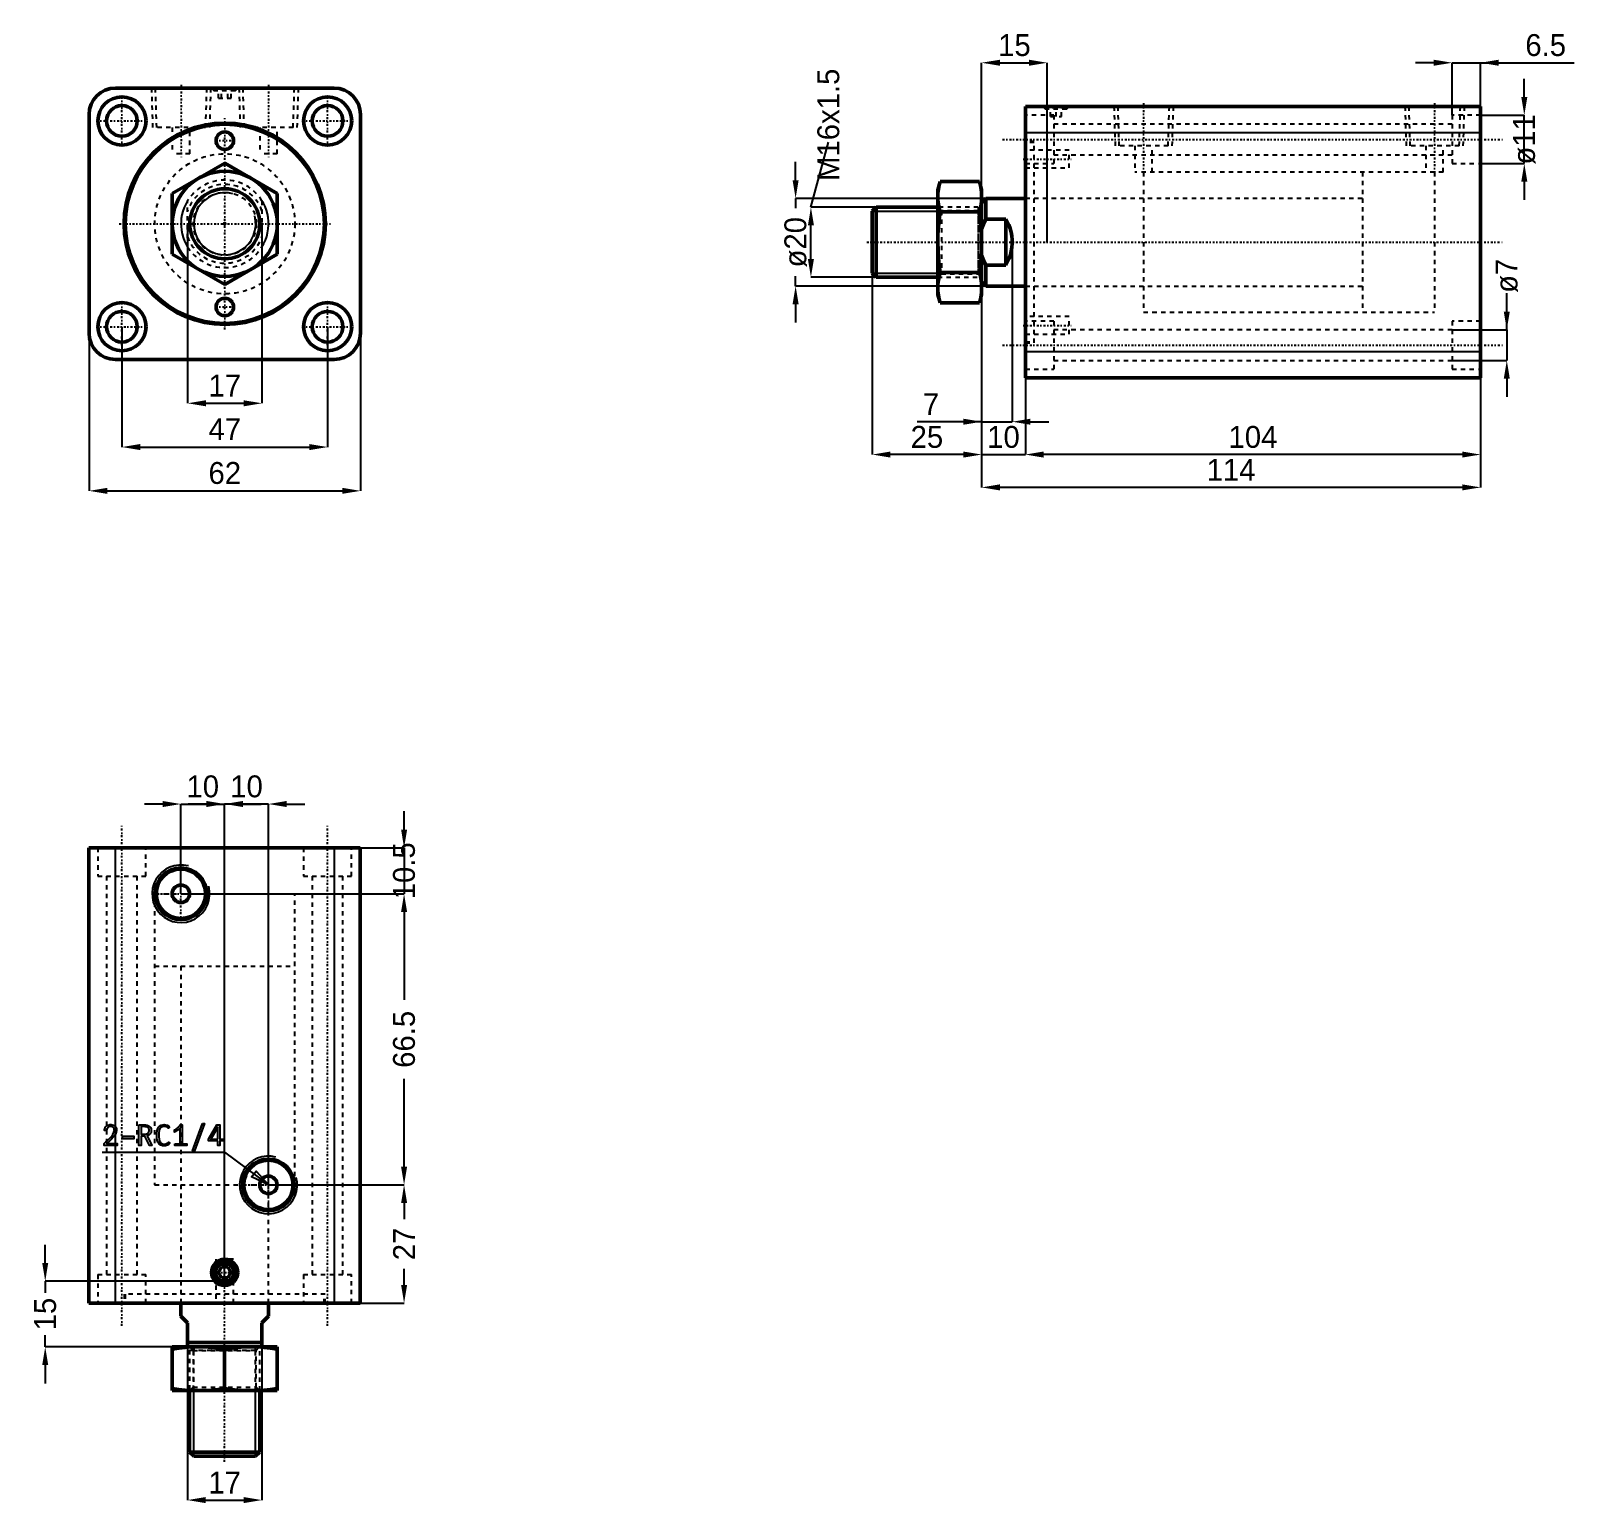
# Model space of a CAD drawing. Header units: millimetres. Extents: x -44 to 308, y -292 to 44.
import ezdxf

# ---------------------------------------------------------------- set-up
doc = ezdxf.new("R2010")
doc.units = ezdxf.units.MM
doc.linetypes.add('Center', pattern=[1.5, 0.45, -0.5, 0.05, -0.5])
doc.linetypes.add('Dashed', pattern=[2, 1, -1])
for name, color, linetype, lineweight in [('2d ConnectionPoints', 7, 'Continuous', 50), ('AM_0', 7, 'Continuous', 50), ('AM_4', 3, 'Continuous', 25), ('AM_5', 3, 'Continuous', 25), ('AM_7', 7, 'Center', 25), ('AM_9', 6, 'Dashed', 25)]:
    doc.layers.add(name, color=color, linetype=linetype, lineweight=lineweight)
doc.dimstyles.new('ISO-25', dxfattribs={"dimtxt": 2.5, "dimasz": 2.5, "dimexe": 1.25, "dimexo": 0.625, "dimtad": 1, "dimtxsty": 'Standard', "dimcen": 2.5, "dimadec": 0, "dimazin": 0, "dimtfac": 1, "dimtmove": 0, "dimatfit": 3, "dimfxl": 1, "dimarcsym": 0})

# ---------------------------------------------------------------- blocks, each defined once
blk = doc.blocks.new('1_CXHC_NUTM16X1_5_0_in_CXHC_A_EX_SD_32_50ST_0__CN_0')
at = {"layer": 'AM_0'}
for p, q in [((-12, 6.93), (0, 13.86)), ((0, 13.86), (12, 6.93)), ((-12, -6.93), (-12, 6.93)), ((12, 6.93), (12, -6.93)), ((0, -13.86), (-12, -6.93)), ((12, -6.93), (0, -13.86))]:
    blk.add_line(p, q, dxfattribs=at)
blk.add_circle((0, 0), 12, dxfattribs=at)
at = {"layer": 'AM_9'}
blk.add_circle((0, 0), 7.19, dxfattribs=at)
blk = doc.blocks.new('2_RODcxhc_a_sd_32_50_EX_0_in_CXHC_A_EX_SD_32_50ST_0__CN_0')
at = {"layer": 'AM_0'}
blk.add_circle((0, 0), 8, dxfattribs=at)
at = {"layer": 'AM_5'}
blk.add_arc((0, 0), 7.08, 75, 15, dxfattribs=at)
at = {"layer": 'AM_9'}
for p, q in [((-8.5, -5.27), (-8.5, 5.27)), ((8.5, 5.27), (8.5, -5.27))]:
    blk.add_line(p, q, dxfattribs=at)
for points in [[(-8.5, 5.27), (-8.93, 4.51), (-9.29, 3.71), (-9.57, 2.89), (-9.79, 2.04), (-9.93, 1.18), (-10, 0.31), (-9.98, -0.56), (-9.9, -1.43), (-9.74, -2.29), (-9.5, -3.13), (-9.19, -3.94), (-8.81, -4.73), (-8.5, -5.27)], [(8.5, -5.27), (8.93, -4.51), (9.29, -3.71), (9.57, -2.89), (9.79, -2.04), (9.93, -1.18), (10, -0.31), (9.98, 0.56), (9.9, 1.43), (9.74, 2.29), (9.5, 3.13), (9.19, 3.94), (8.81, 4.73), (8.5, 5.27)]]:
    blk.add_lwpolyline(points, dxfattribs=at)
for radius, start, end in [(10, 31.7883, 148.2117), (9, 19.1881, 160.8119), (9, 199.1881, 340.8119), (10, 211.7883, 328.2117)]:
    blk.add_arc((0, 0), radius, start, end, dxfattribs=at)
blk = doc.blocks.new('3_bodycxhc_a_sd_32_50_0_in_CXHC_A_EX_SD_32_50ST_0__CN_0')
at = {"layer": 'AM_0'}
for p, q in [((25, 31), (-25, 31)), ((-31, 25), (-31, -25)), ((31, -25), (31, 25)), ((-25, -31), (25, -31))]:
    blk.add_line(p, q, dxfattribs=at)
for centre, radius in [((-23.5, 23.5), 5.5), ((23.5, 23.5), 5.5), ((-23.5, 23.5), 3.5), ((23.5, 23.5), 3.5), ((0, 0), 23), ((0, 0), 22.75), ((0, 19), 2), ((0, -19), 2), ((-23.5, -23.5), 5.5), ((-23.5, -23.5), 3.5), ((23.5, -23.5), 5.5), ((23.5, -23.5), 3.5)]:
    blk.add_circle(centre, radius, dxfattribs=at)
for centre, start, end in [((-25, 25), 90, 180), ((25, 25), 0, 90), ((-25, -25), 180, 270), ((25, -25), 270, 360)]:
    blk.add_arc(centre, 6, start, end, dxfattribs=at)
at = {"layer": 'AM_5', "linetype": 'Dashed'}
for p, q in [((-16.77, 31), (-16.48, 22)), ((-3.23, 31), (-3.52, 22)), ((3.23, 31), (3.52, 22)), ((16.77, 31), (16.48, 22))]:
    blk.add_line(p, q, dxfattribs=at)
at = {"layer": 'AM_7'}
for p, q in [((-10, 31.75), (-10, 15.25)), ((10, 31.75), (10, 15.25)), ((-23.5, 17.73), (-23.5, 29.27)), ((0, 31.03), (0, 30.37)), ((23.5, 17.73), (23.5, 29.27)), ((-29.27, 23.5), (-17.73, 23.5)), ((0, -24.15), (0, 24.15)), ((17.73, 23.5), (29.27, 23.5)), ((-2.1, 19), (2.1, 19)), ((-24.15, 0), (24.15, 0)), ((-23.5, -29.27), (-23.5, -17.73)), ((-2.1, -19), (2.1, -19)), ((23.5, -29.27), (23.5, -17.73)), ((-29.27, -23.5), (-17.73, -23.5)), ((17.73, -23.5), (29.27, -23.5))]:
    blk.add_line(p, q, dxfattribs=at)
at = {"layer": 'AM_9'}
for p, q in [((-15.91, 31), (-15.63, 22)), ((-4.37, 22), (-4.09, 31)), ((-3, 31), (-2.4, 30.4)), ((-2.1, 30.7), (-2.4, 30.4)), ((2.4, 30.4), (-2.4, 30.4)), ((2.1, 30.7), (-2.1, 30.7)), ((-1.44, 28.7), (-1.44, 30.7)), ((-1.44, 28.7), (1.44, 28.7)), ((-0.72, 28.7), (-0.72, 30.7)), ((0.72, 28.7), (0.72, 30.7)), ((1.44, 28.7), (1.44, 30.7)), ((2.4, 30.4), (2.1, 30.7)), ((2.4, 30.4), (3, 31)), ((4.09, 31), (4.37, 22)), ((15.63, 22), (15.91, 31)), ((-4.37, 22), (-15.63, 22)), ((-12, 22), (-12, 16)), ((-8, 16), (-8, 22)), ((15.63, 22), (4.37, 22)), ((8, 22), (8, 16)), ((12, 16), (12, 22)), ((-8, 16), (-12, 16)), ((12, 16), (8, 16))]:
    blk.add_line(p, q, dxfattribs=at)
blk.add_circle((0, 0), 16, dxfattribs=at)
blk = doc.blocks.new('*D4')
at = {"layer": 'AM_5', "color": 0, "lineweight": -2}
for p, q in [((-23.5, -23.5), (-23.5, -51)), ((23.5, -23.5), (23.5, -51)), ((-19.33, -51), (19.33, -51))]:
    blk.add_line(p, q, dxfattribs=at)
at = {"layer": 'AM_5', "color": 0}
for points in [[(-19.33, -50.31), (-19.33, -51.69), (-23.5, -51)], [(19.33, -51.69), (19.33, -50.31), (23.5, -51)]]:
    blk.add_solid(points, dxfattribs=at)
at = {"layer": 'Defpoints', "color": 0}
for p in [(-23.5, -23.5), (23.5, -23.5), (23.5, -51)]:
    blk.add_point(p, dxfattribs=at)
at = {"layer": 'AM_5', "color": 0, "insert": (0, -46.91), "char_height": 5, "attachment_point": 5}
blk.add_mtext('47', dxfattribs=at)
blk = doc.blocks.new('*D5')
at = {"layer": 'AM_5', "color": 0, "lineweight": -2}
for p, q in [((-31, -25), (-31, -61)), ((31, -25), (31, -61)), ((-26.83, -61), (26.83, -61))]:
    blk.add_line(p, q, dxfattribs=at)
at = {"layer": 'AM_5', "color": 0}
for points in [[(-26.83, -60.31), (-26.83, -61.69), (-31, -61)], [(26.83, -61.69), (26.83, -60.31), (31, -61)]]:
    blk.add_solid(points, dxfattribs=at)
at = {"layer": 'Defpoints', "color": 0}
for p in [(-31, -25), (31, -25), (31, -61)]:
    blk.add_point(p, dxfattribs=at)
at = {"layer": 'AM_5', "color": 0, "insert": (0, -56.95), "char_height": 5, "attachment_point": 5}
blk.add_mtext('62', dxfattribs=at)
blk = doc.blocks.new('*D6')
at = {"layer": 'AM_5', "color": 0, "lineweight": -2}
for p, q in [((-8.5, 0), (-8.5, -41)), ((8.5, 0), (8.5, -41)), ((-4.33, -41), (4.33, -41))]:
    blk.add_line(p, q, dxfattribs=at)
at = {"layer": 'AM_5', "color": 0}
for points in [[(-4.33, -40.31), (-4.33, -41.69), (-8.5, -41)], [(4.33, -41.69), (4.33, -40.31), (8.5, -41)]]:
    blk.add_solid(points, dxfattribs=at)
at = {"layer": 'Defpoints', "color": 0}
for p in [(-8.5, 0), (8.5, 0), (8.5, -41)]:
    blk.add_point(p, dxfattribs=at)
at = {"layer": 'AM_5', "color": 0, "insert": (0, -36.95), "char_height": 5, "attachment_point": 5}
blk.add_mtext('17', dxfattribs=at)
blk = doc.blocks.new('1_CXHC_NUTM16X1_5_0_in_CXHC_A_EX_SD_32_50ST_0__CN_2')
at = {"layer": 'AM_0'}
for p, q in [((-19.5, 13.86), (-20, 12)), ((-20, 12), (-20, -12)), ((-19.5, 13.86), (-10.5, 13.86)), ((-10, 12), (-10.5, 13.86)), ((-10, 12), (-10, -12)), ((-19.5, 6.93), (-10.5, 6.93)), ((-19.5, -6.93), (-10.5, -6.93)), ((-20, -12), (-19.5, -13.86)), ((-19.5, -13.86), (-10.5, -13.86)), ((-10.5, -13.86), (-10, -12))]:
    blk.add_line(p, q, dxfattribs=at)
for points in [[(-19.5, 13.86), (-19.71, 13), (-19.87, 12.13), (-19.97, 11.26), (-20, 10.39)], [(-10, 10.39), (-10.03, 11.26), (-10.13, 12.12), (-10.29, 12.99), (-10.5, 13.86)], [(-20, 10.39), (-19.97, 9.53), (-19.87, 8.66), (-19.71, 7.79), (-19.5, 6.93)], [(-10.5, 6.93), (-10.29, 7.79), (-10.13, 8.65), (-10.03, 9.52), (-10, 10.39)], [(-19.5, 6.93), (-19.71, 5.21), (-19.87, 3.48), (-19.97, 1.74), (-20, 0)], [(-10, 0), (-10.04, 1.78), (-10.14, 3.56), (-10.29, 5.25), (-10.5, 6.93)], [(-20, 0), (-19.96, -1.78), (-19.86, -3.56), (-19.71, -5.25), (-19.5, -6.93)], [(-10.5, -6.93), (-10.29, -5.21), (-10.13, -3.48), (-10.03, -1.74), (-10, 0)], [(-19.5, -6.93), (-19.71, -7.79), (-19.87, -8.65), (-19.97, -9.52), (-20, -10.39)], [(-10, -10.39), (-10.03, -9.53), (-10.13, -8.66), (-10.29, -7.79), (-10.5, -6.93)], [(-20, -10.39), (-19.97, -11.26), (-19.87, -12.12), (-19.71, -12.99), (-19.5, -13.86)], [(-10.5, -13.86), (-10.29, -13), (-10.13, -12.13), (-10.03, -11.26), (-10, -10.39)]]:
    blk.add_lwpolyline(points, dxfattribs=at)
at = {"layer": 'AM_9'}
for p, q in [((-19.19, 7.19), (-20, 8)), ((-10.81, 7.19), (-19.19, 7.19)), ((-19.19, 7.19), (-19.19, -7.19)), ((-10, 8), (-10.81, 7.19)), ((-10.81, 7.19), (-10.81, -7.19)), ((-20, -8), (-19.19, -7.19)), ((-19.19, -7.19), (-10.81, -7.19)), ((-10.81, -7.19), (-10, -8))]:
    blk.add_line(p, q, dxfattribs=at)
blk = doc.blocks.new('2_RODcxhc_a_sd_32_50_EX_0_in_CXHC_A_EX_SD_32_50ST_0__CN_2')
at = {"layer": 'AM_0'}
for p, q in [((-34.08, 8), (-35, 7.08)), ((-35, 7.08), (-35, -7.08)), ((-20, 8), (-34.08, 8)), ((-34.08, 8), (-34.08, -8)), ((-9, 10), (-10, 9)), ((0, 10), (-9, 10)), ((-9, 10), (-9, 5.27)), ((-4.5, 5.27), (-9, 5.27)), ((-4.5, 5.27), (-4.5, -5.27)), ((-9, -5.27), (-4.5, -5.27)), ((-9, -5.27), (-9, -10)), ((-35, -7.08), (-34.08, -8)), ((-34.08, -8), (-20, -8)), ((-10, -9), (-9, -10)), ((-9, -10), (0, -10))]:
    blk.add_line(p, q, dxfattribs=at)
for points in [[(-9, 5.27), (-9.55, 4.14), (-10, 2.96)], [(-4.5, -5.27), (-4.07, -4.51), (-3.71, -3.71), (-3.43, -2.89), (-3.21, -2.04), (-3.07, -1.18), (-3, -0.31), (-3.02, 0.56), (-3.1, 1.43), (-3.26, 2.29), (-3.5, 3.13), (-3.81, 3.94), (-4.19, 4.73), (-4.5, 5.27)], [(-10, -2.96), (-9.55, -4.13), (-9, -5.27)]]:
    blk.add_lwpolyline(points, dxfattribs=at)
at = {"layer": 'AM_5'}
for p, q in [((-35, 7.08), (-20, 7.08)), ((-35, -7.08), (-20, -7.08))]:
    blk.add_line(p, q, dxfattribs=at)
at = {"layer": 'AM_5', "linetype": 'Dashed'}
for p, q in [((-20, 7.08), (-10.75, 7.08)), ((-20, -7.08), (-10.75, -7.08))]:
    blk.add_line(p, q, dxfattribs=at)
at = {"layer": 'AM_7'}
blk.add_line((-36.25, 0), (109.2, 0), dxfattribs=at)
at = {"layer": 'AM_9'}
for p, q in [((93.5, 16), (77, 16)), ((77, 16), (77, -16)), ((93.5, 16), (93.5, -16)), ((-10.75, 8), (-20, 8)), ((-10.75, 8), (-10.75, -8)), ((-10, 7.08), (-10.75, 7.08)), ((77, 10), (0, 10)), ((-20, -8), (-10.75, -8)), ((-10.75, -7.08), (-10, -7.08)), ((0, -10), (77, -10)), ((77, -16), (93.5, -16))]:
    blk.add_line(p, q, dxfattribs=at)
blk = doc.blocks.new('3_bodycxhc_a_sd_32_50_0_in_CXHC_A_EX_SD_32_50ST_0__CN_2')
at = {"layer": 'AM_0'}
for p, q in [((104, 31), (0, 31)), ((0, -31), (0, 31)), ((104, -31), (104, 31)), ((104, -31), (0, -31))]:
    blk.add_line(p, q, dxfattribs=at)
at = {"layer": 'AM_4'}
for p, q in [((104, 25), (0, 25)), ((104, -25), (0, -25))]:
    blk.add_line(p, q, dxfattribs=at)
at = {"layer": 'AM_5', "linetype": 'Dashed'}
for p, q in [((20.23, 31), (20.52, 22)), ((33.77, 31), (33.48, 22)), ((86.73, 31), (87.02, 22)), ((100.27, 31), (99.98, 22))]:
    blk.add_line(p, q, dxfattribs=at)
at = {"layer": 'AM_7'}
for p, q in [((27, 31.75), (27, 15.25)), ((93.5, 31.75), (93.5, 15.25)), ((7, 31.03), (7, 30.37)), ((-5.2, 23.5), (109.2, 23.5)), ((-0.5, 19), (10.5, 19)), ((-0.5, -19), (10.5, -19)), ((-5.2, -23.5), (109.2, -23.5))]:
    blk.add_line(p, q, dxfattribs=at)
at = {"layer": 'AM_9'}
for p, q in [((6.5, 29), (0, 29)), ((4, 31), (4.6, 30.4)), ((4.9, 30.7), (4.6, 30.4)), ((9.4, 30.4), (4.6, 30.4)), ((9.1, 30.7), (4.9, 30.7)), ((5.75, 28.7), (5.75, 30.7)), ((5.75, 28.7), (8.25, 28.7)), ((6.5, 29), (6.5, 18)), ((7, 28.7), (7, 30.7)), ((8.25, 28.7), (8.25, 30.7)), ((9.4, 30.4), (9.1, 30.7)), ((9.4, 30.4), (10, 31)), ((21.09, 31), (21.37, 22)), ((32.63, 22), (32.91, 31)), ((87.59, 31), (87.87, 22)), ((104, 29), (97.5, 29)), ((97.5, 29), (97.5, 18)), ((99.13, 22), (99.41, 31)), ((97.5, 27), (6.5, 27)), ((2, 23), (0, 23)), ((2, 22.75), (0, 22.75)), ((2, -23), (2, 23)), ((32.63, 22), (21.37, 22)), ((25, 22), (25, 16)), ((29, 16), (29, 22)), ((99.13, 22), (87.87, 22)), ((91.5, 22), (91.5, 16)), ((95.5, 16), (95.5, 22)), ((10, 21), (0, 21)), ((0, 18), (6.5, 18)), ((6.5, 20), (97.5, 20)), ((10, 17), (10, 21)), ((97.5, 18), (104, 18)), ((0, 17), (10, 17)), ((95.5, 16), (25, 16)), ((27, 16), (27, -16)), ((93.5, 16), (93.5, -16)), ((27, 10), (0, 10)), ((0, -10), (27, -10)), ((10, -17), (0, -17)), ((10, -21), (10, -17)), ((27, -16), (93.5, -16)), ((6.5, -18), (0, -18)), ((0, -21), (10, -21)), ((6.5, -18), (6.5, -29)), ((97.5, -20), (6.5, -20)), ((104, -18), (97.5, -18)), ((97.5, -18), (97.5, -29)), ((0, -22.75), (2, -22.75)), ((0, -23), (2, -23)), ((6.5, -27), (97.5, -27)), ((0, -29), (6.5, -29)), ((97.5, -29), (104, -29))]:
    blk.add_line(p, q, dxfattribs=at)
blk = doc.blocks.new('*D22')
at = {"layer": 'AM_5', "color": 0, "lineweight": -2}
for p, q in [((130.43, 9.96), (130.43, 14.12)), ((173.93, 5.79), (130.43, 5.79)), ((130.43, 5.79), (130.43, 3.54)), ((130.43, -14.21), (130.43, -11.96)), ((173.93, -14.21), (130.43, -14.21)), ((130.43, -18.38), (130.43, -22.54))]:
    blk.add_line(p, q, dxfattribs=at)
at = {"layer": 'AM_5', "color": 0}
for points in [[(129.74, 9.96), (131.12, 9.96), (130.43, 5.79)], [(131.12, -18.38), (129.74, -18.38), (130.43, -14.21)]]:
    blk.add_solid(points, dxfattribs=at)
at = {"layer": 'Defpoints', "color": 0}
for p in [(173.93, 5.79), (130.43, -14.21), (173.93, -14.21)]:
    blk.add_point(p, dxfattribs=at)
at = {"layer": 'AM_5', "color": 0, "insert": (130.43, -4.21), "char_height": 5, "attachment_point": 5, "rotation": 90}
blk.add_mtext('ø20', dxfattribs=at)
blk = doc.blocks.new('*D23')
at = {"layer": 'AM_5', "color": 0, "lineweight": -2}
for p, q in [((172.93, -4.21), (172.93, -45.21)), ((179.93, -4.21), (179.93, -45.21)), ((172.93, -45.21), (158.22, -45.21)), ((172.93, -45.21), (179.93, -45.21)), ((184.1, -45.21), (188.26, -45.21))]:
    blk.add_line(p, q, dxfattribs=at)
at = {"layer": 'AM_5', "color": 0}
for points in [[(168.76, -45.9), (168.76, -44.52), (172.93, -45.21)], [(184.1, -44.52), (184.1, -45.9), (179.93, -45.21)]]:
    blk.add_solid(points, dxfattribs=at)
at = {"layer": 'Defpoints', "color": 0}
for p in [(172.93, -4.21), (179.93, -4.21), (179.93, -45.21)]:
    blk.add_point(p, dxfattribs=at)
at = {"layer": 'AM_5', "color": 0, "insert": (161.38, -41.21), "char_height": 5, "attachment_point": 5}
blk.add_mtext('7', dxfattribs=at)
blk = doc.blocks.new('*D24')
at = {"layer": 'AM_5', "color": 0, "lineweight": -2}
for p, q in [((172.93, -4.21), (172.93, -52.71)), ((182.93, -29.21), (182.93, -52.71)), ((172.93, -52.71), (182.93, -52.71))]:
    blk.add_line(p, q, dxfattribs=at)
at = {"layer": 'Defpoints', "color": 0}
for p in [(172.93, -4.21), (182.93, -29.21), (182.93, -52.71)]:
    blk.add_point(p, dxfattribs=at)
at = {"layer": 'AM_5', "color": 0, "insert": (177.93, -48.71), "char_height": 5, "attachment_point": 5}
blk.add_mtext('10', dxfattribs=at)
blk = doc.blocks.new('*D25')
at = {"layer": 'AM_5', "color": 0, "lineweight": -2}
for p, q in [((147.93, -4.21), (147.93, -52.71)), ((172.93, -4.21), (172.93, -52.71)), ((168.76, -52.71), (152.1, -52.71))]:
    blk.add_line(p, q, dxfattribs=at)
at = {"layer": 'AM_5', "color": 0}
for points in [[(152.1, -52.02), (152.1, -53.4), (147.93, -52.71)], [(168.76, -53.4), (168.76, -52.02), (172.93, -52.71)]]:
    blk.add_solid(points, dxfattribs=at)
at = {"layer": 'Defpoints', "color": 0}
for p in [(147.93, -4.21), (172.93, -4.21), (147.93, -52.71)]:
    blk.add_point(p, dxfattribs=at)
at = {"layer": 'AM_5', "color": 0, "insert": (160.43, -48.71), "char_height": 5, "attachment_point": 5}
blk.add_mtext('25', dxfattribs=at)
blk = doc.blocks.new('*D26')
at = {"layer": 'AM_5', "color": 0, "lineweight": -2}
for p, q in [((182.93, -29.21), (182.93, -52.71)), ((286.93, -35.21), (286.93, -52.71)), ((282.76, -52.71), (187.1, -52.71))]:
    blk.add_line(p, q, dxfattribs=at)
at = {"layer": 'AM_5', "color": 0}
for points in [[(187.1, -52.02), (187.1, -53.4), (182.93, -52.71)], [(282.76, -53.4), (282.76, -52.02), (286.93, -52.71)]]:
    blk.add_solid(points, dxfattribs=at)
at = {"layer": 'Defpoints', "color": 0}
for p in [(182.93, -29.21), (286.93, -35.21), (182.93, -52.71)]:
    blk.add_point(p, dxfattribs=at)
at = {"layer": 'AM_5', "color": 0, "insert": (234.93, -48.71), "char_height": 5, "attachment_point": 5}
blk.add_mtext('104', dxfattribs=at)
blk = doc.blocks.new('*D27')
at = {"layer": 'AM_5', "color": 0, "lineweight": -2}
for p, q in [((172.93, -4.21), (172.93, -60.21)), ((286.93, -35.21), (286.93, -60.21)), ((282.76, -60.21), (177.1, -60.21))]:
    blk.add_line(p, q, dxfattribs=at)
at = {"layer": 'AM_5', "color": 0}
for points in [[(177.1, -59.52), (177.1, -60.9), (172.93, -60.21)], [(282.76, -60.9), (282.76, -59.52), (286.93, -60.21)]]:
    blk.add_solid(points, dxfattribs=at)
at = {"layer": 'Defpoints', "color": 0}
for p in [(172.93, -4.21), (286.93, -35.21), (172.93, -60.21)]:
    blk.add_point(p, dxfattribs=at)
at = {"layer": 'AM_5', "color": 0, "insert": (229.93, -56.21), "char_height": 5, "attachment_point": 5}
blk.add_mtext('114', dxfattribs=at)
blk = doc.blocks.new('*D28')
at = {"layer": 'AM_5', "color": 0, "lineweight": -2}
for p, q in [((292.93, -24.21), (292.93, -15.88)), ((280.43, -24.21), (292.93, -24.21)), ((292.93, -24.21), (292.93, -31.21)), ((280.43, -31.21), (292.93, -31.21)), ((292.93, -35.38), (292.93, -39.54))]:
    blk.add_line(p, q, dxfattribs=at)
at = {"layer": 'AM_5', "color": 0}
for points in [[(292.24, -20.04), (293.62, -20.04), (292.93, -24.21)], [(293.62, -35.38), (292.24, -35.38), (292.93, -31.21)]]:
    blk.add_solid(points, dxfattribs=at)
at = {"layer": 'Defpoints', "color": 0}
for p in [(280.43, -24.21), (280.43, -31.21), (292.93, -31.21)]:
    blk.add_point(p, dxfattribs=at)
at = {"layer": 'AM_5', "color": 0, "insert": (292.93, -11.88), "char_height": 5, "attachment_point": 5, "rotation": 90}
blk.add_mtext('ø7', dxfattribs=at)
blk = doc.blocks.new('*D29')
at = {"layer": 'AM_5', "color": 0, "lineweight": -2}
for p, q in [((296.93, 28.96), (296.93, 33.12)), ((286.93, 24.79), (296.93, 24.79)), ((296.93, 13.79), (296.93, 24.79)), ((286.93, 13.79), (296.93, 13.79)), ((296.93, 9.62), (296.93, 5.46))]:
    blk.add_line(p, q, dxfattribs=at)
at = {"layer": 'AM_5', "color": 0}
for points in [[(296.24, 28.96), (297.62, 28.96), (296.93, 24.79)], [(297.62, 9.62), (296.24, 9.62), (296.93, 13.79)]]:
    blk.add_solid(points, dxfattribs=at)
at = {"layer": 'Defpoints', "color": 0}
for p in [(286.93, 24.79), (296.93, 24.79), (286.93, 13.79)]:
    blk.add_point(p, dxfattribs=at)
at = {"layer": 'AM_5', "color": 0, "insert": (296.93, 19.29), "char_height": 5, "attachment_point": 5, "rotation": 90}
blk.add_mtext('ø11', dxfattribs=at)
blk = doc.blocks.new('*D30')
at = {"layer": 'AM_5', "color": 0, "lineweight": -2}
for p, q in [((276.26, 36.79), (272.1, 36.79)), ((280.43, 24.79), (280.43, 36.79)), ((280.43, 36.79), (286.93, 36.79)), ((286.93, 24.79), (286.93, 36.79)), ((286.93, 36.79), (308.32, 36.79))]:
    blk.add_line(p, q, dxfattribs=at)
at = {"layer": 'AM_5', "color": 0}
for points in [[(276.26, 36.1), (276.26, 37.48), (280.43, 36.79)], [(291.1, 37.48), (291.1, 36.1), (286.93, 36.79)]]:
    blk.add_solid(points, dxfattribs=at)
at = {"layer": 'Defpoints', "color": 0}
for p in [(286.93, 36.79), (280.43, 24.79), (286.93, 24.79)]:
    blk.add_point(p, dxfattribs=at)
at = {"layer": 'AM_5', "color": 0, "insert": (301.82, 40.79), "char_height": 5, "attachment_point": 5}
blk.add_mtext('6.5', dxfattribs=at)
blk = doc.blocks.new('*D31')
at = {"layer": 'AM_5', "color": 0, "lineweight": -2}
for p, q in [((133.93, 3.79), (137.93, 18.62)), ((148.93, 3.79), (133.93, 3.79)), ((133.93, -8.04), (133.93, -0.38)), ((148.93, -12.21), (133.93, -12.21))]:
    blk.add_line(p, q, dxfattribs=at)
at = {"layer": 'AM_5', "color": 0}
for points in [[(134.62, -0.38), (133.24, -0.38), (133.93, 3.79)], [(133.24, -8.04), (134.62, -8.04), (133.93, -12.21)]]:
    blk.add_solid(points, dxfattribs=at)
at = {"layer": 'Defpoints', "color": 0}
for p in [(133.93, 3.79), (148.93, 3.79), (148.93, -12.21)]:
    blk.add_point(p, dxfattribs=at)
at = {"layer": 'AM_5', "color": 0, "insert": (137.93, 22.62), "char_height": 5, "attachment_point": 5, "rotation": 90}
blk.add_mtext('M16x1.5', dxfattribs=at)
blk = doc.blocks.new('*D32')
at = {"layer": 'AM_5', "color": 0, "lineweight": -2}
for p, q in [((172.93, -4.21), (172.93, 36.79)), ((177.1, 36.79), (183.76, 36.79)), ((187.93, -4.21), (187.93, 36.79))]:
    blk.add_line(p, q, dxfattribs=at)
at = {"layer": 'AM_5', "color": 0}
for points in [[(177.1, 37.48), (177.1, 36.1), (172.93, 36.79)], [(183.76, 36.1), (183.76, 37.48), (187.93, 36.79)]]:
    blk.add_solid(points, dxfattribs=at)
at = {"layer": 'Defpoints', "color": 0}
for p in [(187.93, 36.79), (172.93, -4.21), (187.93, -4.21)]:
    blk.add_point(p, dxfattribs=at)
at = {"layer": 'AM_5', "color": 0, "insert": (180.43, 40.79), "char_height": 5, "attachment_point": 5}
blk.add_mtext('15', dxfattribs=at)
blk = doc.blocks.new('1_CXHC_NUTM16X1_5_0_in_CXHC_A_EX_SD_32_50ST_0__CN_4')
at = {"layer": 'AM_0'}
for p, q in [((-12, -10), (12, -10)), ((-12, -20), (-12, -10)), ((0, -19.5), (0, -10.5)), ((12, -10), (12, -20)), ((-12, -20), (12, -20))]:
    blk.add_line(p, q, dxfattribs=at)
for points in [[(-6, -10), (-7.5, -10.03), (-9, -10.13), (-10.5, -10.29), (-12, -10.5)], [(0, -10.5), (-1.49, -10.29), (-2.99, -10.13), (-4.49, -10.03), (-6, -10)], [(6, -10), (4.5, -10.03), (3, -10.13), (1.5, -10.29), (0, -10.5)], [(12, -10.5), (10.51, -10.29), (9.01, -10.13), (7.51, -10.03), (6, -10)], [(-12, -19.5), (-10.51, -19.71), (-9.01, -19.87), (-7.51, -19.97), (-6, -20)], [(-6, -20), (-4.5, -19.97), (-3, -19.87), (-1.5, -19.71), (0, -19.5)], [(0, -19.5), (1.49, -19.71), (2.99, -19.87), (4.49, -19.97), (6, -20)], [(6, -20), (7.5, -19.97), (9, -19.87), (10.5, -19.71), (12, -19.5)]]:
    blk.add_lwpolyline(points, dxfattribs=at)
at = {"layer": 'AM_9'}
for p, q in [((-8, -10), (-7.19, -10.81)), ((7.19, -10.81), (8, -10)), ((-7.19, -10.81), (-7.19, -19.19)), ((-7.19, -10.81), (7.19, -10.81)), ((7.19, -19.19), (7.19, -10.81)), ((-7.19, -19.19), (-8, -20)), ((-7.19, -19.19), (7.19, -19.19)), ((8, -20), (7.19, -19.19))]:
    blk.add_line(p, q, dxfattribs=at)
blk = doc.blocks.new('2_RODcxhc_a_sd_32_50_EX_0_in_CXHC_A_EX_SD_32_50ST_0__CN_4')
at = {"layer": 'AM_0'}
for p, q in [((-10, 0), (-10, -3)), ((10, -3), (10, 0)), ((-8.5, -4.5), (-10, -3)), ((10, -3), (8.5, -4.5)), ((-8.5, -10), (-8.5, -4.5)), ((8.5, -4.5), (8.5, -10)), ((-8.5, -9), (8.5, -9)), ((-8, -20), (-8, -34.08)), ((8, -34.08), (8, -20)), ((-8, -34.08), (8, -34.08)), ((-8, -34.08), (-7.08, -35)), ((-7.08, -35), (7.08, -35)), ((7.08, -35), (8, -34.08))]:
    blk.add_line(p, q, dxfattribs=at)
at = {"layer": 'AM_5', "linetype": 'Dashed'}
for p, q in [((-8, -10.75), (8, -10.75)), ((-7.08, -20), (-7.08, -10.75)), ((7.08, -20), (7.08, -10.75))]:
    blk.add_line(p, q, dxfattribs=at)
at = {"layer": 'AM_5'}
for p, q in [((-7.08, -35), (-7.08, -20)), ((7.08, -35), (7.08, -20))]:
    blk.add_line(p, q, dxfattribs=at)
at = {"layer": 'AM_7'}
blk.add_line((0, -36.25), (0, 109.2), dxfattribs=at)
at = {"layer": 'AM_9'}
for p, q in [((-16, 93.5), (16, 93.5)), ((-16, 93.5), (-16, 77)), ((16, 77), (16, 93.5)), ((-16, 77), (16, 77)), ((-10, 77), (-10, 0)), ((10, 0), (10, 77)), ((-7.08, -10), (-7.08, -10.75)), ((7.08, -10.75), (7.08, -10)), ((-8, -10.75), (-8, -20)), ((8, -20), (8, -10.75))]:
    blk.add_line(p, q, dxfattribs=at)
blk = doc.blocks.new('3_bodycxhc_a_sd_32_50_0_in_CXHC_A_EX_SD_32_50ST_0__CN_4')
at = {"layer": 'AM_0'}
for p, q in [((31, 104), (-31, 104)), ((-31, 104), (-31, 0)), ((31, 104), (31, 0)), ((-0.72, 8.25), (-1.44, 7)), ((0.72, 8.25), (-0.72, 8.25)), ((1.44, 7), (0.72, 8.25)), ((-1.44, 7), (-0.72, 5.75)), ((-0.72, 5.75), (0.72, 5.75)), ((0.72, 5.75), (1.44, 7)), ((31, 0), (-31, 0))]:
    blk.add_line(p, q, dxfattribs=at)
for centre, radius in [((-10, 93.5), 5.91), ((-10, 93.5), 5.63), ((-10, 93.5), 2), ((10, 27), 5.91), ((10, 27), 5.63), ((10, 27), 2), ((0, 7), 3), ((0, 7), 2.4), ((0, 7), 2.1)]:
    blk.add_circle(centre, radius, dxfattribs=at)
at = {"layer": 'AM_4'}
for p, q in [((-25, 104), (-25, 0)), ((25, 104), (25, 0))]:
    blk.add_line(p, q, dxfattribs=at)
at = {"layer": 'AM_5'}
for centre in [(-10, 93.5), (10, 27)]:
    blk.add_arc(centre, 6.58, 75, 15, dxfattribs=at)
at = {"layer": 'AM_7'}
for p, q in [((-23.5, -5.2), (-23.5, 109.2)), ((23.5, -5.2), (23.5, 109.2)), ((-10, 87.29), (-10, 99.71)), ((-16.21, 93.5), (-3.79, 93.5)), ((10, 20.79), (10, 33.21)), ((3.79, 27), (16.21, 27)), ((-3.15, 7), (3.15, 7))]:
    blk.add_line(p, q, dxfattribs=at)
at = {"layer": 'AM_9'}
for p, q in [((-29, 104), (-29, 97.5)), ((-18, 97.5), (-18, 104)), ((18, 104), (18, 97.5)), ((29, 97.5), (29, 104)), ((-29, 97.5), (-18, 97.5)), ((-27, 97.5), (-27, 6.5)), ((-20, 6.5), (-20, 97.5)), ((18, 97.5), (29, 97.5)), ((20, 97.5), (20, 6.5)), ((27, 6.5), (27, 97.5)), ((-16, 93.5), (16, 93.5)), ((-16, 93.5), (-16, 27)), ((16, 27), (16, 93.5)), ((-16, 27), (16, 27)), ((-10, 27), (-10, 0)), ((10, 0), (10, 27)), ((2, 10), (-2, 10)), ((-2, 10), (-2, 0)), ((2, 0), (2, 10)), ((-29, 6.5), (-18, 6.5)), ((-29, 6.5), (-29, 0)), ((-18, 0), (-18, 6.5)), ((18, 6.5), (29, 6.5)), ((18, 6.5), (18, 0)), ((29, 0), (29, 6.5)), ((23, 2), (-23, 2)), ((-23, 2), (-23, 0)), ((-22.75, 2), (-22.75, 0)), ((22.75, 0), (22.75, 2)), ((23, 0), (23, 2))]:
    blk.add_line(p, q, dxfattribs=at)
blk = doc.blocks.new('*D45')
at = {"layer": 'AM_5', "color": 0, "lineweight": -2}
for p, q in [((-8.53, -256.54), (-8.53, -291.54)), ((8.47, -256.54), (8.47, -291.54)), ((-4.36, -291.54), (4.3, -291.54))]:
    blk.add_line(p, q, dxfattribs=at)
at = {"layer": 'AM_5', "color": 0}
for points in [[(-4.36, -290.84), (-4.36, -292.23), (-8.53, -291.54)], [(4.3, -292.23), (4.3, -290.84), (8.47, -291.54)]]:
    blk.add_solid(points, dxfattribs=at)
at = {"layer": 'Defpoints', "color": 0}
for p in [(-8.53, -256.54), (8.47, -256.54), (8.47, -291.54)]:
    blk.add_point(p, dxfattribs=at)
at = {"layer": 'AM_5', "color": 0, "insert": (-0.03, -287.54), "char_height": 5, "attachment_point": 5}
blk.add_mtext('17', dxfattribs=at)
blk = doc.blocks.new('*D46')
at = {"layer": 'AM_5', "color": 0, "lineweight": -2}
for p, q in [((-41.03, -237.37), (-41.03, -233.2)), ((-0.03, -241.54), (-41.03, -241.54)), ((-41.03, -241.54), (-41.03, -244.2)), ((-41.03, -256.54), (-41.03, -253.87)), ((-8.53, -256.54), (-41.03, -256.54)), ((-41.03, -260.7), (-41.03, -264.87))]:
    blk.add_line(p, q, dxfattribs=at)
at = {"layer": 'AM_5', "color": 0}
for points in [[(-41.72, -237.37), (-40.34, -237.37), (-41.03, -241.54)], [(-40.34, -260.7), (-41.72, -260.7), (-41.03, -256.54)]]:
    blk.add_solid(points, dxfattribs=at)
at = {"layer": 'Defpoints', "color": 0}
for p in [(-41.03, -241.54), (-0.03, -241.54), (-8.53, -256.54)]:
    blk.add_point(p, dxfattribs=at)
at = {"layer": 'AM_5', "color": 0, "insert": (-41.03, -249.04), "char_height": 5, "attachment_point": 5, "rotation": 90}
blk.add_mtext('15', dxfattribs=at)
blk = doc.blocks.new('*D47')
at = {"layer": 'AM_5', "color": 0, "lineweight": -2}
for p, q in [((9.97, -219.54), (40.97, -219.54)), ((40.97, -223.7), (40.97, -227.37)), ((40.97, -242.37), (40.97, -238.7)), ((30.97, -246.54), (40.97, -246.54))]:
    blk.add_line(p, q, dxfattribs=at)
at = {"layer": 'AM_5', "color": 0}
for points in [[(41.66, -223.7), (40.28, -223.7), (40.97, -219.54)], [(40.28, -242.37), (41.66, -242.37), (40.97, -246.54)]]:
    blk.add_solid(points, dxfattribs=at)
at = {"layer": 'Defpoints', "color": 0}
for p in [(9.97, -219.54), (40.97, -219.54), (30.97, -246.54)]:
    blk.add_point(p, dxfattribs=at)
at = {"layer": 'AM_5', "color": 0, "insert": (40.97, -233.04), "char_height": 5, "attachment_point": 5, "rotation": 90}
blk.add_mtext('27', dxfattribs=at)
blk = doc.blocks.new('*D48')
at = {"layer": 'AM_5', "color": 0, "lineweight": -2}
for p, q in [((-10.03, -153.04), (40.97, -153.04)), ((40.97, -157.2), (40.97, -177.29)), ((40.97, -215.37), (40.97, -195.29)), ((9.97, -219.54), (40.97, -219.54))]:
    blk.add_line(p, q, dxfattribs=at)
at = {"layer": 'AM_5', "color": 0}
for points in [[(41.66, -157.2), (40.28, -157.2), (40.97, -153.04)], [(40.28, -215.37), (41.66, -215.37), (40.97, -219.54)]]:
    blk.add_solid(points, dxfattribs=at)
at = {"layer": 'Defpoints', "color": 0}
for p in [(-10.03, -153.04), (9.97, -219.54), (40.97, -219.54)]:
    blk.add_point(p, dxfattribs=at)
at = {"layer": 'AM_5', "color": 0, "insert": (40.97, -186.29), "char_height": 5, "attachment_point": 5, "rotation": 90}
blk.add_mtext('66.5', dxfattribs=at)
blk = doc.blocks.new('*D49')
at = {"layer": 'AM_5', "color": 0, "lineweight": -2}
for p, q in [((40.97, -138.37), (40.97, -134.2)), ((23.47, -142.54), (40.97, -142.54)), ((40.97, -142.54), (40.97, -153.04)), ((-10.03, -153.04), (40.97, -153.04)), ((40.97, -157.2), (40.97, -161.37))]:
    blk.add_line(p, q, dxfattribs=at)
at = {"layer": 'AM_5', "color": 0}
for points in [[(40.28, -138.37), (41.66, -138.37), (40.97, -142.54)], [(41.66, -157.2), (40.28, -157.2), (40.97, -153.04)]]:
    blk.add_solid(points, dxfattribs=at)
at = {"layer": 'Defpoints', "color": 0}
for p in [(23.47, -142.54), (-10.03, -153.04), (40.97, -153.04)]:
    blk.add_point(p, dxfattribs=at)
at = {"layer": 'AM_5', "color": 0, "insert": (40.97, -147.79), "char_height": 5, "attachment_point": 5, "rotation": 90}
blk.add_mtext('10.5', dxfattribs=at)
blk = doc.blocks.new('*D50')
at = {"layer": 'AM_5', "color": 0, "lineweight": -2}
for p, q in [((-14.2, -132.54), (-18.36, -132.54)), ((-10.03, -153.04), (-10.03, -132.54)), ((-10.03, -132.54), (-0.03, -132.54)), ((-0.03, -241.54), (-0.03, -132.54)), ((4.14, -132.54), (8.3, -132.54))]:
    blk.add_line(p, q, dxfattribs=at)
at = {"layer": 'AM_5', "color": 0}
for points in [[(-14.2, -133.23), (-14.2, -131.84), (-10.03, -132.54)], [(4.14, -131.84), (4.14, -133.23), (-0.03, -132.54)]]:
    blk.add_solid(points, dxfattribs=at)
at = {"layer": 'Defpoints', "color": 0}
for p in [(-0.03, -132.54), (-10.03, -153.04), (-0.03, -241.54)]:
    blk.add_point(p, dxfattribs=at)
at = {"layer": 'AM_5', "color": 0, "insert": (-5.03, -128.54), "char_height": 5, "attachment_point": 5}
blk.add_mtext('10', dxfattribs=at)
blk = doc.blocks.new('*D51')
at = {"layer": 'AM_5', "color": 0, "lineweight": -2}
for p, q in [((-4.2, -132.54), (-8.36, -132.54)), ((-0.03, -241.54), (-0.03, -132.54)), ((9.97, -132.54), (-0.03, -132.54)), ((9.97, -219.54), (9.97, -132.54)), ((14.14, -132.54), (18.3, -132.54))]:
    blk.add_line(p, q, dxfattribs=at)
at = {"layer": 'AM_5', "color": 0}
for points in [[(-4.2, -133.23), (-4.2, -131.84), (-0.03, -132.54)], [(14.14, -131.84), (14.14, -133.23), (9.97, -132.54)]]:
    blk.add_solid(points, dxfattribs=at)
at = {"layer": 'Defpoints', "color": 0}
for p in [(-0.03, -132.54), (9.97, -219.54), (-0.03, -241.54)]:
    blk.add_point(p, dxfattribs=at)
at = {"layer": 'AM_5', "color": 0, "insert": (4.97, -128.54), "char_height": 5, "attachment_point": 5}
blk.add_mtext('10', dxfattribs=at)
blk = doc.blocks.new('*D52')
at = {"layer": 'AM_5', "color": 0, "lineweight": -2}
for p, q in [((-8.53, -256.54), (-8.53, -291.54)), ((8.47, -256.54), (8.47, -291.54)), ((-4.36, -291.54), (4.3, -291.54))]:
    blk.add_line(p, q, dxfattribs=at)
at = {"layer": 'AM_5', "color": 0}
for points in [[(-4.36, -290.84), (-4.36, -292.23), (-8.53, -291.54)], [(4.3, -292.23), (4.3, -290.84), (8.47, -291.54)]]:
    blk.add_solid(points, dxfattribs=at)
at = {"layer": 'Defpoints', "color": 0}
for p in [(-8.53, -256.54), (8.47, -256.54), (8.47, -291.54)]:
    blk.add_point(p, dxfattribs=at)
at = {"layer": 'AM_5', "color": 0, "insert": (-0.03, -287.54), "char_height": 5, "attachment_point": 5}
blk.add_mtext('17', dxfattribs=at)

msp = doc.modelspace()

# ---------------------------------------------------------------- linework, layer by layer
at = {"layer": '2d ConnectionPoints'}
for p in [(0, 0), (0, 0), (182.93, -4.211), (182.93, -4.211), (-0.03, -246.538), (-0.03, -246.538)]:
    msp.add_point(p, dxfattribs=at)
at = {"layer": 'AM_5'}
for p, q in [((-28.03, -212.038), (-0.03, -212.038)), ((-0.03, -212.038), (9.97, -219.538))]:
    msp.add_line(p, q, dxfattribs=at)
for points in [[(-27.383, -209.927), (-27.383, -209.927), (-27.169, -209.731), (-26.864, -209.445), (-26.864, -209.445), (-26.578, -209.169), (-26.398, -208.989), (-26.398, -208.989), (-26.226, -208.808), (-25.979, -208.524), (-25.979, -208.524), (-25.746, -208.224), (-25.599, -208.016), (-25.599, -208.016), (-25.469, -207.808), (-25.328, -207.512), (-25.328, -207.512), (-25.253, -207.235), (-25.238, -207.06), (-25.238, -207.06), (-25.243, -206.962), (-25.266, -206.824), (-25.266, -206.824), (-25.309, -206.695), (-25.349, -206.615), (-25.349, -206.615), (-25.396, -206.541), (-25.48, -206.442), (-25.48, -206.442), (-25.578, -206.359), (-25.652, -206.313), (-25.652, -206.313), (-25.732, -206.274), (-25.858, -206.232), (-25.858, -206.232), (-25.992, -206.21), (-26.086, -206.206), (-26.086, -206.206), (-26.191, -206.21), (-26.338, -206.233), (-26.338, -206.233), (-26.475, -206.276), (-26.561, -206.316), (-26.561, -206.316), (-26.64, -206.364), (-26.746, -206.451), (-26.746, -206.451), (-26.835, -206.556), (-26.886, -206.636), (-26.886, -206.636), (-26.928, -206.723), (-26.974, -206.865), (-26.974, -206.865), (-26.998, -207.02), (-27.003, -207.132), (-27.49, -207.132), (-27.49, -207.132), (-27.483, -206.965), (-27.443, -206.733), (-27.443, -206.733), (-27.37, -206.522), (-27.302, -206.394), (-27.302, -206.394), (-27.221, -206.276), (-27.08, -206.123), (-27.08, -206.123), (-26.916, -205.996), (-26.793, -205.926), (-26.793, -205.926), (-26.663, -205.869), (-26.456, -205.807), (-26.456, -205.807), (-26.238, -205.773), (-26.086, -205.767), (-26.086, -205.767), (-25.944, -205.773), (-25.738, -205.804), (-25.738, -205.804), (-25.54, -205.862), (-25.414, -205.916), (-25.414, -205.916), (-25.294, -205.982), (-25.133, -206.101), (-25.133, -206.101), (-24.994, -206.245), (-24.915, -206.355), (-24.915, -206.355), (-24.847, -206.475), (-24.775, -206.67), (-24.775, -206.67), (-24.735, -206.884), (-24.728, -207.038), (-24.728, -207.038), (-24.739, -207.211), (-24.797, -207.477), (-24.797, -207.477), (-24.905, -207.751), (-25.004, -207.938), (-25.004, -207.938), (-25.118, -208.124), (-25.303, -208.392), (-25.303, -208.392), (-25.505, -208.649), (-25.649, -208.814), (-25.649, -208.814), (-25.804, -208.981), (-26.064, -209.252), (-26.064, -209.252), (-26.357, -209.547), (-26.571, -209.758), (-26.915, -210.096), (-24.588, -210.099), (-24.588, -210.538), (-27.555, -210.538), (-27.555, -210.083), (-27.383, -209.927)], [(-19.614, -205.825), (-18.242, -205.825), (-18.242, -205.825), (-18.102, -205.831), (-17.894, -205.859), (-17.894, -205.859), (-17.69, -205.913), (-17.557, -205.962), (-17.557, -205.962), (-17.429, -206.022), (-17.254, -206.136), (-17.254, -206.136), (-17.1, -206.277), (-17.009, -206.386), (-17.009, -206.386), (-16.931, -206.507), (-16.847, -206.71), (-16.847, -206.71), (-16.801, -206.939), (-16.793, -207.106), (-16.793, -207.106), (-16.804, -207.29), (-16.859, -207.54), (-16.859, -207.54), (-16.963, -207.759), (-17.059, -207.887), (-17.059, -207.887), (-17.172, -208.002), (-17.366, -208.146), (-17.366, -208.146), (-17.59, -208.258), (-17.755, -208.315), (-16.676, -210.57), (-17.202, -210.57), (-18.255, -208.393), (-18.327, -208.393), (-19.133, -208.393), (-19.133, -210.538), (-19.614, -210.538), (-19.614, -205.825)], [(-18.47, -207.97), (-18.47, -207.97), (-18.332, -207.968), (-18.142, -207.955), (-18.142, -207.955), (-17.97, -207.932), (-17.865, -207.91), (-17.865, -207.91), (-17.769, -207.881), (-17.637, -207.818), (-17.637, -207.818), (-17.522, -207.731), (-17.454, -207.66), (-17.454, -207.66), (-17.396, -207.577), (-17.334, -207.425), (-17.334, -207.425), (-17.3, -207.24), (-17.293, -207.099), (-17.293, -207.099), (-17.305, -206.92), (-17.368, -206.693), (-17.368, -206.693), (-17.484, -206.517), (-17.591, -206.428), (-17.591, -206.428), (-17.716, -206.359), (-17.925, -206.283), (-17.925, -206.283), (-18.161, -206.242), (-18.333, -206.235), (-19.133, -206.235), (-19.133, -207.97), (-18.47, -207.97)], [(-13.898, -210.648), (-13.898, -210.648), (-14.215, -210.624), (-14.628, -210.496), (-14.628, -210.496), (-14.966, -210.259), (-15.149, -210.041), (-15.149, -210.041), (-15.299, -209.774), (-15.461, -209.288), (-15.461, -209.288), (-15.548, -208.698), (-15.565, -208.247), (-15.565, -208.247), (-15.547, -207.77), (-15.453, -207.152), (-15.453, -207.152), (-15.279, -206.65), (-15.118, -206.379), (-15.118, -206.379), (-14.924, -206.159), (-14.575, -205.92), (-14.575, -205.92), (-14.157, -205.791), (-13.839, -205.767), (-13.839, -205.767), (-13.535, -205.79), (-13.134, -205.911), (-13.134, -205.911), (-12.798, -206.135), (-12.611, -206.342), (-12.923, -206.596), (-12.923, -206.596), (-13.011, -206.503), (-13.144, -206.388), (-13.144, -206.388), (-13.281, -206.302), (-13.373, -206.261), (-13.373, -206.261), (-13.465, -206.229), (-13.598, -206.195), (-13.598, -206.195), (-13.725, -206.177), (-13.807, -206.173), (-13.807, -206.173), (-13.991, -206.182), (-14.238, -206.231), (-14.238, -206.231), (-14.449, -206.321), (-14.569, -206.404), (-14.569, -206.404), (-14.675, -206.504), (-14.809, -206.687), (-14.809, -206.687), (-14.915, -206.907), (-14.969, -207.075), (-14.969, -207.075), (-15.011, -207.26), (-15.058, -207.573), (-15.058, -207.573), (-15.083, -207.926), (-15.087, -208.185), (-15.087, -208.185), (-15.076, -208.566), (-15.015, -209.067), (-15.015, -209.067), (-14.902, -209.482), (-14.798, -209.711), (-14.798, -209.711), (-14.668, -209.9), (-14.422, -210.104), (-14.422, -210.104), (-14.113, -210.215), (-13.872, -210.236), (-13.872, -210.236), (-13.619, -210.216), (-13.292, -210.116), (-13.292, -210.116), (-13.026, -209.93), (-12.884, -209.758), (-12.595, -210.018), (-12.595, -210.018), (-12.772, -210.245), (-13.115, -210.491), (-13.115, -210.491), (-13.553, -210.623), (-13.898, -210.648)], [(-11.422, -210.122), (-10.226, -210.122), (-10.226, -206.605), (-10.226, -206.605), (-10.29, -206.67), (-10.399, -206.771), (-10.399, -206.771), (-10.522, -206.877), (-10.613, -206.95), (-10.613, -206.95), (-10.707, -207.022), (-10.848, -207.125), (-10.848, -207.125), (-10.991, -207.221), (-11.087, -207.281), (-11.087, -207.281), (-11.181, -207.336), (-11.311, -207.402), (-11.311, -207.402), (-11.428, -207.449), (-11.5, -207.47), (-11.5, -206.976), (-11.5, -206.976), (-11.411, -206.934), (-11.271, -206.853), (-11.271, -206.853), (-11.124, -206.753), (-11.021, -206.675), (-11.021, -206.675), (-10.917, -206.591), (-10.767, -206.462), (-10.767, -206.462), (-10.622, -206.327), (-10.528, -206.235), (-10.528, -206.235), (-10.44, -206.143), (-10.321, -206.015), (-10.321, -206.015), (-10.219, -205.898), (-10.161, -205.825), (-9.745, -205.825), (-9.745, -210.122), (-8.66, -210.122), (-8.66, -210.538), (-11.422, -210.538), (-11.422, -210.122)], [(-5.098, -205.5), (-4.604, -205.5), (-6.886, -211.773), (-7.38, -211.773), (-5.098, -205.5)], [(-1.605, -209.498), (-3.711, -209.498), (-3.711, -209.075), (-1.794, -205.825), (-1.15, -205.825), (-1.15, -209.059), (-0.448, -209.059), (-0.448, -209.498), (-1.15, -209.498), (-1.15, -210.538), (-1.605, -210.538), (-1.605, -209.498)], [(-1.599, -209.059), (-1.599, -206.371), (-3.152, -209.059), (-1.599, -209.059)], [(-23.38, -208.445), (-20.78, -208.445), (-20.78, -209.03), (-23.38, -209.03), (-23.38, -208.445)], [(9.97, -219.538), (6.137, -217.704), (7.137, -216.371), (9.97, -219.538)]]:
    msp.add_lwpolyline(points, dxfattribs=at)

# ---------------------------------------------------------------- block references
for name, p in [('3_bodycxhc_a_sd_32_50_0_in_CXHC_A_EX_SD_32_50ST_0__CN_0', (0, 0)), ('3_bodycxhc_a_sd_32_50_0_in_CXHC_A_EX_SD_32_50ST_0__CN_2', (182.93, -4.211)), ('1_CXHC_NUTM16X1_5_0_in_CXHC_A_EX_SD_32_50ST_0__CN_0', (0, 0)), ('2_RODcxhc_a_sd_32_50_EX_0_in_CXHC_A_EX_SD_32_50ST_0__CN_2', (182.93, -4.211)), ('2_RODcxhc_a_sd_32_50_EX_0_in_CXHC_A_EX_SD_32_50ST_0__CN_0', (0, 0)), ('1_CXHC_NUTM16X1_5_0_in_CXHC_A_EX_SD_32_50ST_0__CN_2', (182.93, -4.211)), ('3_bodycxhc_a_sd_32_50_0_in_CXHC_A_EX_SD_32_50ST_0__CN_4', (-0.03, -246.538)), ('2_RODcxhc_a_sd_32_50_EX_0_in_CXHC_A_EX_SD_32_50ST_0__CN_4', (-0.03, -246.538)), ('1_CXHC_NUTM16X1_5_0_in_CXHC_A_EX_SD_32_50ST_0__CN_4', (-0.03, -246.538))]:
    msp.add_blockref(name, p)

# ---------------------------------------------------------------- dimensions: what is measured, and where the dimension line sits
for base, p1, p2, text, override, picture, middle in [((187.93, 36.789), (172.93, -4.211), (187.93, -4.211), '15', {"dimtxt": 5, "dimasz": 4.166667, "dimexe": 0, "dimexo": 0, "dimgap": 1.5}, '*D32', (180.43, 36.789)), ((286.93, 36.789), (280.43, 24.789), (286.93, 24.789), '6.5', {"dimtxt": 5, "dimasz": 4.166667, "dimexe": 0, "dimexo": 0, "dimgap": 1.5}, '*D30', (301.819, 36.789)), ((8.5, -41), (-8.5, 0), (8.5, 0), '17', {"dimtxt": 5, "dimasz": 4.166667, "dimexe": 0, "dimexo": 0, "dimgap": 1.5}, '*D6', (0, -41)), ((147.93, -52.711), (172.93, -4.211), (147.93, -4.211), '25', {"dimtxt": 5, "dimasz": 4.166667, "dimexe": 0, "dimexo": 0, "dimgap": 1.5}, '*D25', (160.43, -52.711)), ((179.93, -45.211), (172.93, -4.211), (179.93, -4.211), '7', {"dimtxt": 5, "dimasz": 4.166667, "dimexe": 0, "dimexo": 0, "dimgap": 1.5}, '*D23', (161.385, -45.211)), ((182.93, -52.711), (172.93, -4.211), (182.93, -29.211), '10', {"dimtxt": 5, "dimasz": 0, "dimexe": 0, "dimexo": 0, "dimgap": 1.5}, '*D24', (177.93, -52.711)), ((172.93, -60.211), (286.93, -35.211), (172.93, -4.211), '114', {"dimtxt": 5, "dimasz": 4.166667, "dimexe": 0, "dimexo": 0, "dimgap": 1.5}, '*D27', (229.93, -60.211)), ((23.5, -51), (-23.5, -23.5), (23.5, -23.5), '47', {"dimtxt": 5, "dimasz": 4.166667, "dimexe": 0, "dimexo": 0, "dimgap": 1.5}, '*D4', (0, -51)), ((31, -61), (-31, -25), (31, -25), '62', {"dimtxt": 5, "dimasz": 4.166667, "dimexe": 0, "dimexo": 0, "dimgap": 1.5}, '*D5', (0, -61)), ((182.93, -52.711), (286.93, -35.211), (182.93, -29.211), '104', {"dimtxt": 5, "dimasz": 4.166667, "dimexe": 0, "dimexo": 0, "dimgap": 1.5}, '*D26', (234.93, -52.711)), ((-0.03, -132.538), (-10.03, -153.038), (-0.03, -241.538), '10', {"dimtxt": 5, "dimasz": 4.166667, "dimexe": 0, "dimexo": 0, "dimgap": 1.5}, '*D50', (-5.03, -132.538)), ((-0.03, -132.538), (9.97, -219.538), (-0.03, -241.538), '10', {"dimtxt": 5, "dimasz": 4.166667, "dimexe": 0, "dimexo": 0, "dimgap": 1.5}, '*D51', (4.97, -132.538)), ((8.47, -291.538), (-8.53, -256.538), (8.47, -256.538), '17', {"dimtxt": 5, "dimasz": 4.166667, "dimexe": 0, "dimexo": 0, "dimgap": 1.5}, '*D45', (-0.03, -291.538)), ((8.47, -291.538), (-8.53, -256.538), (8.47, -256.538), '17', {"dimtxt": 5, "dimasz": 4.166667, "dimexe": 0, "dimexo": 0, "dimgap": 1.5}, '*D52', (-0.03, -291.538))]:
    dim = msp.add_linear_dim(base=base, p1=p1, p2=p2, text=text, dimstyle='ISO-25', override=override, dxfattribs=at)
    dim.commit()
    dim.dimension.update_dxf_attribs({"geometry": picture, "text_midpoint": middle, "dimtype": 160})
for base, p1, p2, text, picture, middle in [((133.93, 3.789), (148.93, -12.211), (148.93, 3.789), 'M16x1.5', '*D31', (137.93, 22.623)), ((296.93, 24.789), (286.93, 13.789), (286.93, 24.789), 'ø11', '*D29', (296.93, 19.289)), ((130.43, -14.211), (173.93, 5.789), (173.93, -14.211), 'ø20', '*D22', (130.43, -4.211)), ((292.93, -31.211), (280.43, -24.211), (280.43, -31.211), 'ø7', '*D28', (292.93, -11.877)), ((40.97, -153.038), (23.47, -142.538), (-10.03, -153.038), '10.5', '*D49', (40.97, -147.788)), ((40.97, -219.538), (-10.03, -153.038), (9.97, -219.538), '66.5', '*D48', (40.97, -186.288)), ((40.97, -219.538), (30.97, -246.538), (9.97, -219.538), '27', '*D47', (40.97, -233.038)), ((-41.03, -241.538), (-8.53, -256.538), (-0.03, -241.538), '15', '*D46', (-41.03, -249.038))]:
    dim = msp.add_linear_dim(base=base, p1=p1, p2=p2, angle=90, text=text, dimstyle='ISO-25', override={"dimtxt": 5, "dimasz": 4.166667, "dimexe": 0, "dimexo": 0, "dimgap": 1.5}, dxfattribs=at)
    dim.commit()
    dim.dimension.update_dxf_attribs({"geometry": picture, "text_midpoint": middle, "dimtype": 160, "text_rotation": 90})

doc.saveas('drawing.dxf')
